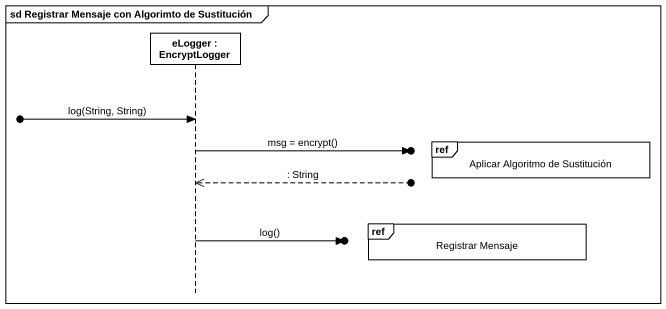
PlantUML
@startuml
mainframe sd Registrar Mensaje con Algorimto de Sustitución
hide footbox
participant "eLogger : EncryptLogger" as eLogger

[o-> eLogger : log(String, String)
ref over eLogger : Aplicar Algoritmo de Sustitución
eLogger ->o] : msg = encrypt()
eLogger <<--o] : : String
ref over eLogger : Registrar Mensaje
eLogger ->o] : log()
@enduml
